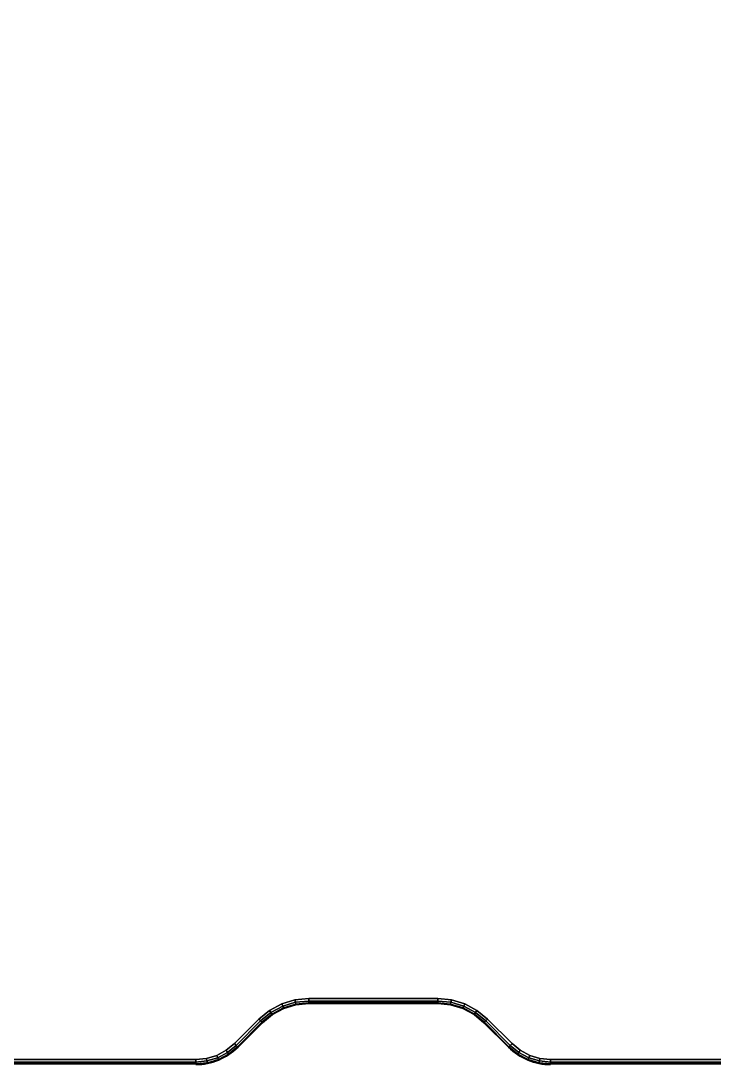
# Model space of a CAD drawing. Extents: x -170 to 1783, y -20 to 1205.
# Drawn here: x 41.84 to 57.73, y 759.3 to 783.19 of the extents above; entities that cross this region are included whole.
import ezdxf

# ---------------------------------------------------------------- set-up
doc = ezdxf.new("R2010")
doc.units = 0
doc.header["$LTSCALE"] = 96
doc.header["$MEASUREMENT"] = 0
for name, color, linetype in [('A-FURN-3-WKSF-TOP', 7, 'Continuous'), ('A-FURN-3-WKSF-TRIM', 7, 'Continuous'), ('A-FURN-P-WKSF', 7, 'Continuous'), ('MAIN_WKSURF', 7, 'Continuous')]:
    doc.layers.add(name, color=color, linetype=linetype)

# ---------------------------------------------------------------- blocks, each defined once
blk = doc.blocks.new('EC-WYC-46-2424-T')
at = {"layer": 'A-FURN-3-WKSF-TOP', "color": 60, "linetype": 'Continuous'}
for points, invisible_edges in [([(19.933, -0.118, 27.75), (1.368, -0.118, 27.75), (1.368, -23.882, 27.75), (13.78, -23.882, 27.75)], 10), ([(19.933, -0.118, 29), (13.78, -23.882, 29), (1.368, -23.882, 29), (1.368, -0.118, 29)], 5), ([(46.632, -0.118, 27.75), (13.78, -23.882, 27.75), (15.129, -23.97, 27.75), (16.456, -24.234, 27.75)], 9), ([(46.632, -0.118, 27.75), (28.067, -0.118, 27.75), (27.823, -0.142, 27.75), (13.78, -23.882, 27.75)], 12), ([(13.78, -23.882, 27.75), (20.412, -0.213, 27.75), (20.177, -0.142, 27.75), (19.933, -0.118, 27.75)], 9), ([(13.78, -23.882, 29), (19.933, -0.118, 29), (20.177, -0.142, 29), (20.412, -0.213, 29)], 9), ([(46.632, -0.118, 29), (13.78, -23.882, 29), (27.823, -0.142, 29), (28.067, -0.118, 29)], 3), ([(46.632, -0.118, 29), (16.456, -24.234, 29), (15.129, -23.97, 29), (13.78, -23.882, 29)], 9), ([(27.372, -0.329, 27.75), (13.78, -23.882, 27.75), (27.823, -0.142, 27.75), (27.588, -0.213, 27.75)], 3), ([(27.372, -0.329, 29), (27.588, -0.213, 29), (27.823, -0.142, 29), (13.78, -23.882, 29)], 12), ([(20.412, -0.213, 27.75), (13.78, -23.882, 27.75), (20.817, -0.484, 27.75), (20.628, -0.329, 27.75)], 3), ([(20.412, -0.213, 29), (20.628, -0.329, 29), (20.817, -0.484, 29), (13.78, -23.882, 29)], 12), ([(18.949, -25.267, 27.75), (46.632, -0.118, 27.75), (16.456, -24.234, 27.75), (17.736, -24.669, 27.75)], 3), ([(18.949, -25.267, 29), (17.736, -24.669, 29), (16.456, -24.234, 29), (46.632, -0.118, 29)], 12), ([(46.632, -0.118, 27.75), (18.949, -25.267, 27.75), (20.073, -26.018, 27.75), (21.09, -26.91, 27.75)], 9), ([(46.632, -0.118, 29), (21.09, -26.91, 29), (20.073, -26.018, 29), (18.949, -25.267, 29)], 9), ([(21.09, -26.91, 27.75), (47.257, -0.285, 27.75), (46.956, -0.161, 27.75), (46.632, -0.118, 27.75)], 9), ([(21.09, -26.91, 29), (46.632, -0.118, 29), (46.956, -0.161, 29), (47.257, -0.285, 29)], 9), ([(13.78, -23.882, 27.75), (27.372, -0.329, 27.75), (27.183, -0.484, 27.75), (26.623, -1.044, 27.75)], 9), ([(13.78, -23.882, 29), (26.623, -1.044, 29), (27.183, -0.484, 29), (27.372, -0.329, 29)], 9), ([(47.257, -0.285, 27.75), (21.09, -26.91, 27.75), (47.715, -0.743, 27.75), (47.516, -0.484, 27.75)], 3), ([(47.257, -0.285, 29), (47.516, -0.484, 29), (47.715, -0.743, 29), (21.09, -26.91, 29)], 12), ([(13.78, -23.882, 27.75), (21.622, -1.245, 27.75), (21.377, -1.044, 27.75), (20.817, -0.484, 27.75)], 9), ([(13.78, -23.882, 29), (20.817, -0.484, 29), (21.377, -1.044, 29), (21.622, -1.245, 29)], 9), ([(21.09, -26.91, 27.75), (47.882, -1.368, 27.75), (47.839, -1.044, 27.75), (47.715, -0.743, 27.75)], 9), ([(21.09, -26.91, 29), (47.715, -0.743, 29), (47.839, -1.044, 29), (47.882, -1.368, 29)], 9), ([(26.098, -1.395, 27.75), (13.78, -23.882, 27.75), (26.623, -1.044, 27.75), (26.378, -1.245, 27.75)], 3), ([(26.098, -1.395, 29), (26.378, -1.245, 29), (26.623, -1.044, 29), (13.78, -23.882, 29)], 12), ([(21.622, -1.245, 27.75), (13.78, -23.882, 27.75), (22.206, -1.487, 27.75), (21.902, -1.395, 27.75)], 3), ([(21.622, -1.245, 29), (21.902, -1.395, 29), (22.206, -1.487, 29), (13.78, -23.882, 29)], 12), ([(13.78, -23.882, 27.75), (26.098, -1.395, 27.75), (25.794, -1.487, 27.75), (25.479, -1.518, 27.75)], 9), ([(13.78, -23.882, 29), (25.479, -1.518, 29), (25.794, -1.487, 29), (26.098, -1.395, 29)], 9), ([(47.882, -1.368, 27.75), (21.09, -26.91, 27.75), (21.982, -27.927, 27.75), (22.733, -29.051, 27.75)], 9), ([(47.882, -1.368, 29), (22.733, -29.051, 29), (21.982, -27.927, 29), (21.09, -26.91, 29)], 9), ([(22.733, -29.051, 27.75), (23.331, -30.264, 27.75), (23.766, -31.544, 27.75), (47.882, -1.368, 27.75)], 12), ([(22.733, -29.051, 29), (47.882, -1.368, 29), (23.766, -31.544, 29), (23.331, -30.264, 29)], 3), ([(47.882, -1.368, 27.75), (23.766, -31.544, 27.75), (24.03, -32.871, 27.75), (24.118, -34.22, 27.75)], 9), ([(47.882, -1.368, 29), (24.118, -34.22, 29), (24.03, -32.871, 29), (23.766, -31.544, 29)], 9), ([(47.882, -1.368, 27.75), (24.118, -34.22, 27.75), (47.858, -20.225, 27.75), (47.882, -19.981, 27.75)], 3), ([(47.882, -1.368, 29), (47.882, -19.981, 29), (47.858, -20.225, 29), (24.118, -34.22, 29)], 12), ([(25.479, -1.518, 27.75), (22.521, -1.518, 27.75), (22.206, -1.487, 27.75), (13.78, -23.882, 27.75)], 12), ([(25.479, -1.518, 29), (13.78, -23.882, 29), (22.206, -1.487, 29), (22.521, -1.518, 29)], 3), ([(47.671, -20.676, 27.75), (47.787, -20.46, 27.75), (47.858, -20.225, 27.75), (24.118, -34.22, 27.75)], 12), ([(47.671, -20.676, 29), (24.118, -34.22, 29), (47.858, -20.225, 29), (47.787, -20.46, 29)], 3), ([(24.118, -34.22, 27.75), (46.956, -21.425, 27.75), (47.516, -20.865, 27.75), (47.671, -20.676, 27.75)], 9), ([(24.118, -34.22, 29), (47.671, -20.676, 29), (47.516, -20.865, 29), (46.956, -21.425, 29)], 9), ([(46.605, -21.95, 27.75), (46.755, -21.67, 27.75), (46.956, -21.425, 27.75), (24.118, -34.22, 27.75)], 12), ([(46.605, -21.95, 29), (24.118, -34.22, 29), (46.956, -21.425, 29), (46.755, -21.67, 29)], 3), ([(24.118, -34.22, 27.75), (46.482, -22.569, 27.75), (46.513, -22.254, 27.75), (46.605, -21.95, 27.75)], 9), ([(24.118, -34.22, 29), (46.605, -21.95, 29), (46.513, -22.254, 29), (46.482, -22.569, 29)], 9), ([(46.482, -22.569, 27.75), (24.118, -34.22, 27.75), (46.513, -25.842, 27.75), (46.482, -25.527, 27.75)], 3), ([(46.482, -22.569, 29), (46.482, -25.527, 29), (46.513, -25.842, 29), (24.118, -34.22, 29)], 12)]:
    blk.add_3dface(points, dxfattribs=dict(at, invisible_edges=invisible_edges))
at = {"layer": 'A-FURN-3-WKSF-TRIM', "color": 40, "linetype": 'Continuous'}
for points in [[(20.197, -0.042, 27.809), (20.2, -0.026, 27.868), (19.933, 0, 27.868), (19.933, -0.016, 27.809)], [(20.2, -0.026, 28.882), (20.197, -0.042, 28.941), (19.933, -0.016, 28.941), (19.933, 0, 28.882)], [(28.067, -0.016, 27.809), (28.067, 0, 27.868), (27.8, -0.026, 27.868), (27.803, -0.042, 27.809)], [(28.067, 0, 28.882), (28.067, -0.016, 28.941), (27.803, -0.042, 28.941), (27.8, -0.026, 28.882)], [(1.368, -0.016, 27.809), (1.368, -0.059, 27.766), (19.933, -0.059, 27.766), (19.933, -0.016, 27.809)], [(1.368, -0.059, 28.984), (1.368, -0.016, 28.941), (19.933, -0.016, 28.941), (19.933, -0.059, 28.984)], [(1.368, -0.059, 27.766), (1.368, -0.118, 27.75), (19.933, -0.118, 27.75), (19.933, -0.059, 27.766)], [(1.368, -0.118, 29), (1.368, -0.059, 28.984), (19.933, -0.059, 28.984), (19.933, -0.118, 29)], [(20.189, -0.084, 27.766), (20.197, -0.042, 27.809), (19.933, -0.016, 27.809), (19.933, -0.059, 27.766)], [(20.197, -0.042, 28.941), (20.189, -0.084, 28.984), (19.933, -0.059, 28.984), (19.933, -0.016, 28.941)], [(20.177, -0.142, 27.75), (20.189, -0.084, 27.766), (19.933, -0.059, 27.766), (19.933, -0.118, 27.75)], [(20.189, -0.084, 28.984), (20.177, -0.142, 29), (19.933, -0.118, 29), (19.933, -0.059, 28.984)], [(20.412, -0.213, 27.75), (20.434, -0.159, 27.766), (20.189, -0.084, 27.766), (20.177, -0.142, 27.75)], [(20.434, -0.159, 28.984), (20.412, -0.213, 29), (20.177, -0.142, 29), (20.189, -0.084, 28.984)], [(20.434, -0.159, 27.766), (20.451, -0.119, 27.809), (20.197, -0.042, 27.809), (20.189, -0.084, 27.766)], [(20.451, -0.119, 28.941), (20.434, -0.159, 28.984), (20.189, -0.084, 28.984), (20.197, -0.042, 28.941)], [(20.451, -0.119, 27.809), (20.457, -0.104, 27.868), (20.2, -0.026, 27.868), (20.197, -0.042, 27.809)], [(20.457, -0.104, 28.882), (20.451, -0.119, 28.941), (20.197, -0.042, 28.941), (20.2, -0.026, 28.882)], [(20.457, -0.104, 27.868), (20.457, -0.104, 28.882), (20.2, -0.026, 28.882), (20.2, -0.026, 27.868)], [(20.628, -0.329, 27.75), (20.661, -0.28, 27.766), (20.434, -0.159, 27.766), (20.412, -0.213, 27.75)], [(20.661, -0.28, 28.984), (20.628, -0.329, 29), (20.412, -0.213, 29), (20.434, -0.159, 28.984)], [(20.661, -0.28, 27.766), (20.685, -0.244, 27.809), (20.451, -0.119, 27.809), (20.434, -0.159, 27.766)], [(20.685, -0.244, 28.941), (20.661, -0.28, 28.984), (20.434, -0.159, 28.984), (20.451, -0.119, 28.941)], [(20.685, -0.244, 27.809), (20.693, -0.231, 27.868), (20.457, -0.104, 27.868), (20.451, -0.119, 27.809)], [(20.693, -0.231, 28.882), (20.685, -0.244, 28.941), (20.451, -0.119, 28.941), (20.457, -0.104, 28.882)], [(20.693, -0.231, 27.868), (20.693, -0.231, 28.882), (20.457, -0.104, 28.882), (20.457, -0.104, 27.868)], [(20.89, -0.412, 27.809), (20.901, -0.401, 27.868), (20.693, -0.231, 27.868), (20.685, -0.244, 27.809)], [(20.901, -0.401, 28.882), (20.89, -0.412, 28.941), (20.685, -0.244, 28.941), (20.693, -0.231, 28.882)], [(20.901, -0.401, 27.868), (20.901, -0.401, 28.882), (20.693, -0.231, 28.882), (20.693, -0.231, 27.868)], [(27.315, -0.244, 27.809), (27.307, -0.231, 27.868), (27.099, -0.401, 27.868), (27.111, -0.412, 27.809)], [(27.307, -0.231, 27.868), (27.307, -0.231, 28.882), (27.099, -0.401, 28.882), (27.099, -0.401, 27.868)], [(27.307, -0.231, 28.882), (27.315, -0.244, 28.941), (27.111, -0.412, 28.941), (27.099, -0.401, 28.882)], [(27.549, -0.119, 27.809), (27.543, -0.104, 27.868), (27.307, -0.231, 27.868), (27.315, -0.244, 27.809)], [(27.543, -0.104, 27.868), (27.543, -0.104, 28.882), (27.307, -0.231, 28.882), (27.307, -0.231, 27.868)], [(27.543, -0.104, 28.882), (27.549, -0.119, 28.941), (27.315, -0.244, 28.941), (27.307, -0.231, 28.882)], [(27.566, -0.159, 27.766), (27.549, -0.119, 27.809), (27.315, -0.244, 27.809), (27.339, -0.28, 27.766)], [(27.549, -0.119, 28.941), (27.566, -0.159, 28.984), (27.339, -0.28, 28.984), (27.315, -0.244, 28.941)], [(27.588, -0.213, 27.75), (27.566, -0.159, 27.766), (27.339, -0.28, 27.766), (27.372, -0.329, 27.75)], [(27.566, -0.159, 28.984), (27.588, -0.213, 29), (27.372, -0.329, 29), (27.339, -0.28, 28.984)], [(27.803, -0.042, 27.809), (27.8, -0.026, 27.868), (27.543, -0.104, 27.868), (27.549, -0.119, 27.809)], [(27.8, -0.026, 27.868), (27.8, -0.026, 28.882), (27.543, -0.104, 28.882), (27.543, -0.104, 27.868)], [(27.8, -0.026, 28.882), (27.803, -0.042, 28.941), (27.549, -0.119, 28.941), (27.543, -0.104, 28.882)], [(27.811, -0.084, 27.766), (27.803, -0.042, 27.809), (27.549, -0.119, 27.809), (27.566, -0.159, 27.766)], [(27.803, -0.042, 28.941), (27.811, -0.084, 28.984), (27.566, -0.159, 28.984), (27.549, -0.119, 28.941)], [(27.823, -0.142, 27.75), (27.811, -0.084, 27.766), (27.566, -0.159, 27.766), (27.588, -0.213, 27.75)], [(27.811, -0.084, 28.984), (27.823, -0.142, 29), (27.588, -0.213, 29), (27.566, -0.159, 28.984)], [(28.067, -0.059, 27.766), (28.067, -0.016, 27.809), (27.803, -0.042, 27.809), (27.811, -0.084, 27.766)], [(28.067, -0.016, 28.941), (28.067, -0.059, 28.984), (27.811, -0.084, 28.984), (27.803, -0.042, 28.941)], [(28.067, -0.118, 27.75), (28.067, -0.059, 27.766), (27.811, -0.084, 27.766), (27.823, -0.142, 27.75)], [(28.067, -0.059, 28.984), (28.067, -0.118, 29), (27.823, -0.142, 29), (27.811, -0.084, 28.984)], [(28.067, -0.016, 27.809), (28.067, -0.059, 27.766), (46.632, -0.059, 27.766), (46.632, -0.016, 27.809)], [(28.067, -0.059, 28.984), (28.067, -0.016, 28.941), (46.632, -0.016, 28.941), (46.632, -0.059, 28.984)], [(28.067, -0.059, 27.766), (28.067, -0.118, 27.75), (46.632, -0.118, 27.75), (46.632, -0.059, 27.766)], [(28.067, -0.118, 29), (28.067, -0.059, 28.984), (46.632, -0.059, 28.984), (46.632, -0.118, 29)], [(20.817, -0.484, 27.75), (20.859, -0.442, 27.766), (20.661, -0.28, 27.766), (20.628, -0.329, 27.75)], [(20.859, -0.442, 28.984), (20.817, -0.484, 29), (20.628, -0.329, 29), (20.661, -0.28, 28.984)], [(20.859, -0.442, 27.766), (20.89, -0.412, 27.809), (20.685, -0.244, 27.809), (20.661, -0.28, 27.766)], [(20.89, -0.412, 28.941), (20.859, -0.442, 28.984), (20.661, -0.28, 28.984), (20.685, -0.244, 28.941)], [(20.859, -0.442, 27.766), (20.817, -0.484, 27.75), (21.377, -1.044, 27.75), (21.419, -1.002, 27.766)], [(20.817, -0.484, 29), (20.859, -0.442, 28.984), (21.419, -1.002, 28.984), (21.377, -1.044, 29)], [(20.89, -0.412, 27.809), (20.859, -0.442, 27.766), (21.419, -1.002, 27.766), (21.449, -0.972, 27.809)], [(20.859, -0.442, 28.984), (20.89, -0.412, 28.941), (21.449, -0.972, 28.941), (21.419, -1.002, 28.984)], [(20.901, -0.401, 27.868), (20.89, -0.412, 27.809), (21.449, -0.972, 27.809), (21.461, -0.961, 27.868)], [(20.89, -0.412, 28.941), (20.901, -0.401, 28.882), (21.461, -0.961, 28.882), (21.449, -0.972, 28.941)], [(20.901, -0.401, 28.882), (20.901, -0.401, 27.868), (21.461, -0.961, 27.868), (21.461, -0.961, 28.882)], [(26.539, -0.961, 28.882), (26.539, -0.961, 27.868), (27.099, -0.401, 27.868), (27.099, -0.401, 28.882)], [(26.539, -0.961, 27.868), (26.551, -0.972, 27.809), (27.111, -0.412, 27.809), (27.099, -0.401, 27.868)], [(26.551, -0.972, 28.941), (26.539, -0.961, 28.882), (27.099, -0.401, 28.882), (27.111, -0.412, 28.941)], [(26.551, -0.972, 27.809), (26.581, -1.002, 27.766), (27.141, -0.442, 27.766), (27.111, -0.412, 27.809)], [(26.581, -1.002, 28.984), (26.551, -0.972, 28.941), (27.111, -0.412, 28.941), (27.141, -0.442, 28.984)], [(26.581, -1.002, 27.766), (26.623, -1.044, 27.75), (27.183, -0.484, 27.75), (27.141, -0.442, 27.766)], [(26.623, -1.044, 29), (26.581, -1.002, 28.984), (27.141, -0.442, 28.984), (27.183, -0.484, 29)], [(27.339, -0.28, 27.766), (27.315, -0.244, 27.809), (27.111, -0.412, 27.809), (27.141, -0.442, 27.766)], [(27.315, -0.244, 28.941), (27.339, -0.28, 28.984), (27.141, -0.442, 28.984), (27.111, -0.412, 28.941)], [(27.372, -0.329, 27.75), (27.339, -0.28, 27.766), (27.141, -0.442, 27.766), (27.183, -0.484, 27.75)], [(27.339, -0.28, 28.984), (27.372, -0.329, 29), (27.183, -0.484, 29), (27.141, -0.442, 28.984)], [(21.622, -1.245, 27.75), (21.655, -1.196, 27.766), (21.419, -1.002, 27.766), (21.377, -1.044, 27.75)], [(21.655, -1.196, 28.984), (21.622, -1.245, 29), (21.377, -1.044, 29), (21.419, -1.002, 28.984)], [(21.655, -1.196, 27.766), (21.679, -1.16, 27.809), (21.449, -0.972, 27.809), (21.419, -1.002, 27.766)], [(21.679, -1.16, 28.941), (21.655, -1.196, 28.984), (21.419, -1.002, 28.984), (21.449, -0.972, 28.941)], [(21.679, -1.16, 27.809), (21.688, -1.147, 27.868), (21.461, -0.961, 27.868), (21.449, -0.972, 27.809)], [(21.688, -1.147, 28.882), (21.679, -1.16, 28.941), (21.449, -0.972, 28.941), (21.461, -0.961, 28.882)], [(21.688, -1.147, 27.868), (21.688, -1.147, 28.882), (21.461, -0.961, 28.882), (21.461, -0.961, 27.868)], [(21.925, -1.34, 27.766), (21.941, -1.3, 27.809), (21.679, -1.16, 27.809), (21.655, -1.196, 27.766)], [(21.941, -1.3, 28.941), (21.925, -1.34, 28.984), (21.655, -1.196, 28.984), (21.679, -1.16, 28.941)], [(21.941, -1.3, 27.809), (21.947, -1.286, 27.868), (21.688, -1.147, 27.868), (21.679, -1.16, 27.809)], [(21.947, -1.286, 28.882), (21.941, -1.3, 28.941), (21.679, -1.16, 28.941), (21.688, -1.147, 28.882)], [(21.947, -1.286, 27.868), (21.947, -1.286, 28.882), (21.688, -1.147, 28.882), (21.688, -1.147, 27.868)], [(26.321, -1.16, 27.809), (26.312, -1.147, 27.868), (26.053, -1.286, 27.868), (26.059, -1.3, 27.809)], [(26.312, -1.147, 27.868), (26.312, -1.147, 28.882), (26.053, -1.286, 28.882), (26.053, -1.286, 27.868)], [(26.312, -1.147, 28.882), (26.321, -1.16, 28.941), (26.059, -1.3, 28.941), (26.053, -1.286, 28.882)], [(26.345, -1.196, 27.766), (26.321, -1.16, 27.809), (26.059, -1.3, 27.809), (26.075, -1.34, 27.766)], [(26.321, -1.16, 28.941), (26.345, -1.196, 28.984), (26.075, -1.34, 28.984), (26.059, -1.3, 28.941)], [(26.551, -0.972, 27.809), (26.539, -0.961, 27.868), (26.312, -1.147, 27.868), (26.321, -1.16, 27.809)], [(26.539, -0.961, 27.868), (26.539, -0.961, 28.882), (26.312, -1.147, 28.882), (26.312, -1.147, 27.868)], [(26.539, -0.961, 28.882), (26.551, -0.972, 28.941), (26.321, -1.16, 28.941), (26.312, -1.147, 28.882)], [(26.581, -1.002, 27.766), (26.551, -0.972, 27.809), (26.321, -1.16, 27.809), (26.345, -1.196, 27.766)], [(26.551, -0.972, 28.941), (26.581, -1.002, 28.984), (26.345, -1.196, 28.984), (26.321, -1.16, 28.941)], [(26.623, -1.044, 27.75), (26.581, -1.002, 27.766), (26.345, -1.196, 27.766), (26.378, -1.245, 27.75)], [(26.581, -1.002, 28.984), (26.623, -1.044, 29), (26.378, -1.245, 29), (26.345, -1.196, 28.984)], [(21.902, -1.395, 27.75), (21.925, -1.34, 27.766), (21.655, -1.196, 27.766), (21.622, -1.245, 27.75)], [(21.925, -1.34, 28.984), (21.902, -1.395, 29), (21.622, -1.245, 29), (21.655, -1.196, 28.984)], [(22.206, -1.487, 27.75), (22.217, -1.429, 27.766), (21.925, -1.34, 27.766), (21.902, -1.395, 27.75)], [(22.217, -1.429, 28.984), (22.206, -1.487, 29), (21.902, -1.395, 29), (21.925, -1.34, 28.984)], [(22.217, -1.429, 27.766), (22.226, -1.387, 27.809), (21.941, -1.3, 27.809), (21.925, -1.34, 27.766)], [(22.226, -1.387, 28.941), (22.217, -1.429, 28.984), (21.925, -1.34, 28.984), (21.941, -1.3, 28.941)], [(22.226, -1.387, 27.809), (22.229, -1.371, 27.868), (21.947, -1.286, 27.868), (21.941, -1.3, 27.809)], [(22.229, -1.371, 28.882), (22.226, -1.387, 28.941), (21.941, -1.3, 28.941), (21.947, -1.286, 28.882)], [(22.229, -1.371, 27.868), (22.229, -1.371, 28.882), (21.947, -1.286, 28.882), (21.947, -1.286, 27.868)], [(22.521, -1.518, 27.75), (22.521, -1.459, 27.766), (22.217, -1.429, 27.766), (22.206, -1.487, 27.75)], [(22.521, -1.459, 28.984), (22.521, -1.518, 29), (22.206, -1.487, 29), (22.217, -1.429, 28.984)], [(22.521, -1.459, 27.766), (22.521, -1.416, 27.809), (22.226, -1.387, 27.809), (22.217, -1.429, 27.766)], [(22.521, -1.416, 28.941), (22.521, -1.459, 28.984), (22.217, -1.429, 28.984), (22.226, -1.387, 28.941)], [(22.521, -1.416, 27.809), (22.521, -1.4, 27.868), (22.229, -1.371, 27.868), (22.226, -1.387, 27.809)], [(22.521, -1.4, 28.882), (22.521, -1.416, 28.941), (22.226, -1.387, 28.941), (22.229, -1.371, 28.882)], [(22.521, -1.4, 27.868), (22.521, -1.4, 28.882), (22.229, -1.371, 28.882), (22.229, -1.371, 27.868)], [(22.521, -1.4, 28.882), (22.521, -1.4, 27.868), (25.479, -1.4, 27.868), (25.479, -1.4, 28.882)], [(22.521, -1.4, 27.868), (22.521, -1.416, 27.809), (25.479, -1.416, 27.809), (25.479, -1.4, 27.868)], [(22.521, -1.416, 28.941), (22.521, -1.4, 28.882), (25.479, -1.4, 28.882), (25.479, -1.416, 28.941)], [(22.521, -1.416, 27.809), (22.521, -1.459, 27.766), (25.479, -1.459, 27.766), (25.479, -1.416, 27.809)], [(22.521, -1.459, 28.984), (22.521, -1.416, 28.941), (25.479, -1.416, 28.941), (25.479, -1.459, 28.984)], [(25.774, -1.387, 27.809), (25.771, -1.371, 27.868), (25.479, -1.4, 27.868), (25.479, -1.416, 27.809)], [(25.771, -1.371, 27.868), (25.771, -1.371, 28.882), (25.479, -1.4, 28.882), (25.479, -1.4, 27.868)], [(25.771, -1.371, 28.882), (25.774, -1.387, 28.941), (25.479, -1.416, 28.941), (25.479, -1.4, 28.882)], [(25.783, -1.429, 27.766), (25.774, -1.387, 27.809), (25.479, -1.416, 27.809), (25.479, -1.459, 27.766)], [(25.774, -1.387, 28.941), (25.783, -1.429, 28.984), (25.479, -1.459, 28.984), (25.479, -1.416, 28.941)], [(25.794, -1.487, 27.75), (25.783, -1.429, 27.766), (25.479, -1.459, 27.766), (25.479, -1.518, 27.75)], [(25.783, -1.429, 28.984), (25.794, -1.487, 29), (25.479, -1.518, 29), (25.479, -1.459, 28.984)], [(26.059, -1.3, 27.809), (26.053, -1.286, 27.868), (25.771, -1.371, 27.868), (25.774, -1.387, 27.809)], [(26.053, -1.286, 27.868), (26.053, -1.286, 28.882), (25.771, -1.371, 28.882), (25.771, -1.371, 27.868)], [(26.053, -1.286, 28.882), (26.059, -1.3, 28.941), (25.774, -1.387, 28.941), (25.771, -1.371, 28.882)], [(26.075, -1.34, 27.766), (26.059, -1.3, 27.809), (25.774, -1.387, 27.809), (25.783, -1.429, 27.766)], [(26.059, -1.3, 28.941), (26.075, -1.34, 28.984), (25.783, -1.429, 28.984), (25.774, -1.387, 28.941)], [(26.098, -1.395, 27.75), (26.075, -1.34, 27.766), (25.783, -1.429, 27.766), (25.794, -1.487, 27.75)], [(26.075, -1.34, 28.984), (26.098, -1.395, 29), (25.794, -1.487, 29), (25.783, -1.429, 28.984)], [(26.378, -1.245, 27.75), (26.345, -1.196, 27.766), (26.075, -1.34, 27.766), (26.098, -1.395, 27.75)], [(26.345, -1.196, 28.984), (26.378, -1.245, 29), (26.098, -1.395, 29), (26.075, -1.34, 28.984)], [(22.521, -1.459, 27.766), (22.521, -1.518, 27.75), (25.479, -1.518, 27.75), (25.479, -1.459, 27.766)], [(22.521, -1.518, 29), (22.521, -1.459, 28.984), (25.479, -1.459, 28.984), (25.479, -1.518, 29)]]:
    blk.add_3dface(points, dxfattribs=at)
at = {"layer": 'A-FURN-P-WKSF', "color": 7, "linetype": 'Continuous'}
for p, q in [((21.461, -0.961), (20.901, -0.401)), ((26.539, -0.961), (27.099, -0.401)), ((22.521, -1.4), (25.479, -1.4))]:
    blk.add_line(p, q, dxfattribs=at)
for centre, radius, start, end in [((19.933, -1.368), 1.368, 45, 90), ((28.067, -1.368), 1.368, 90, 135), ((22.521, 0.1), 1.5, 225, 270), ((25.479, 0.1), 1.5, 270, 315)]:
    blk.add_arc(centre, radius, start, end, dxfattribs=at)

msp = doc.modelspace()

# ---------------------------------------------------------------- block references
at = {"layer": 'MAIN_WKSURF', "color": 47, "linetype": 'Continuous', "rotation": 180}
msp.add_blockref('EC-WYC-46-2424-T', (73.91551, 759.26241), dxfattribs=at)

doc.saveas('drawing.dxf')
